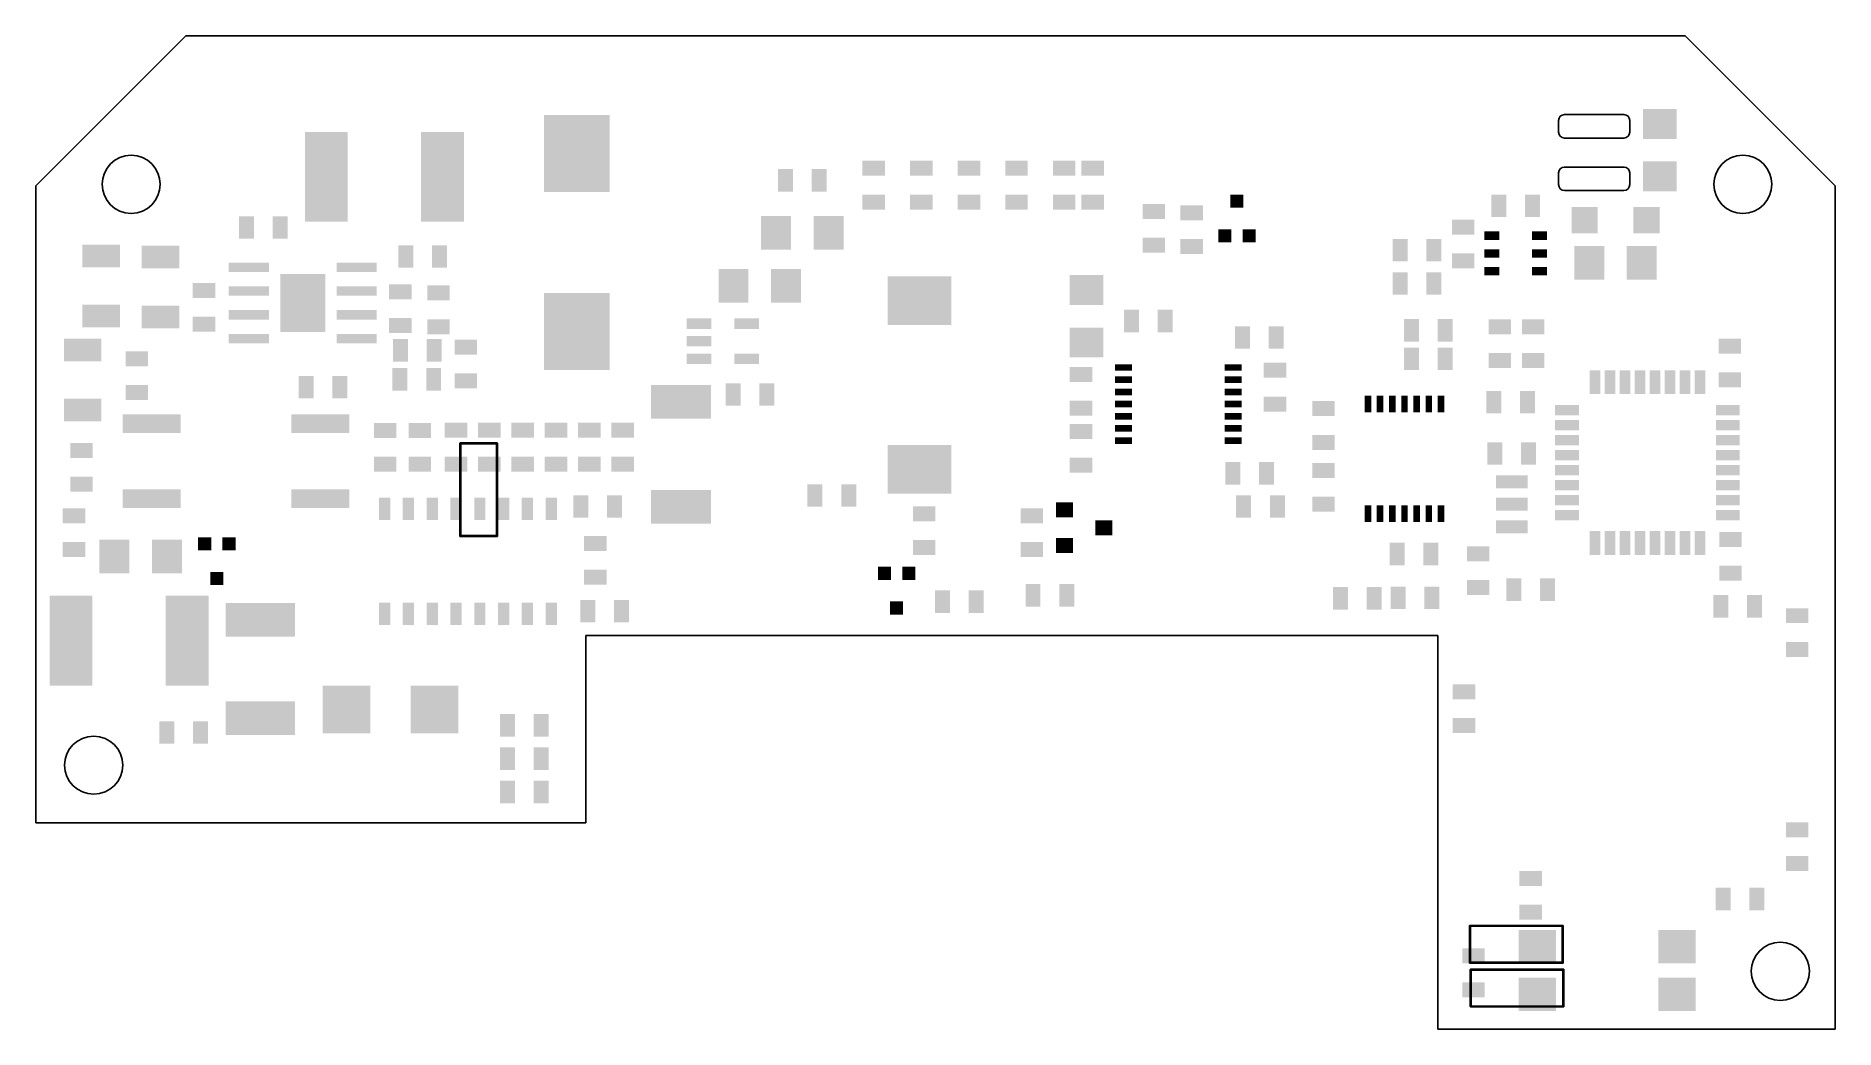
# Model space of a CAD drawing. Extents: x 0 to 96, y -11 to 42.
import ezdxf

# ---------------------------------------------------------------- set-up
doc = ezdxf.new("R2010")
doc.units = 0
for name, color, linetype in [('20', 53, 'CONTINUOUS'), ('31', 253, 'CONTINUOUS'), ('40', 141, 'CONTINUOUS')]:
    doc.layers.add(name, color=color, linetype=linetype)

# ---------------------------------------------------------------- blocks, each defined once
blk = doc.blocks.new('RECT')
blk.add_solid([(-0.5, -0.5), (0.5, -0.5), (-0.5, 0.5), (0.5, 0.5)])
blk = doc.blocks.new('RECT608000X200000R50')
blk.add_lwpolyline([(1.9, -0.3125), (1.9, 0.3125, 0.4142), (1.5875, 0.625), (-1.5875, 0.625, 0.4142), (-1.9, 0.3125), (-1.9, -0.3125, 0.4142), (-1.5875, -0.625), (1.5875, -0.625, 0.4142)], format="xyb", close=True)

msp = doc.modelspace()

# ---------------------------------------------------------------- linework, layer by layer
at = {"layer": '20'}
for p, q in [((7.9972, 41.9972), (0, 34)), ((88.0028, 41.9972), (7.9972, 41.9972)), ((96, 34), (88.0028, 41.9972)), ((0, 34), (0, 0)), ((96, -11), (96, 34)), ((29.35, 0), (29.35, 10)), ((29.35, 10), (74.81, 10)), ((74.81, 10), (74.81, -11)), ((0, 0), (29.35, 0)), ((74.81, -11), (96, -11))]:
    msp.add_line(p, q, dxfattribs=at)
for centre in [(5.08, 34.08), (91.08, 34.08), (3.08, 3.08), (93.08, -7.92)]:
    msp.add_circle(centre, 1.55, dxfattribs=at)
at = {"layer": '40'}
for points in [[(22.6136, 20.253), (22.6136, 15.307, 1), (22.6644, 15.307), (22.6644, 20.253, 1)], [(24.605, 20.2784), (22.639, 20.2784, 1), (22.639, 20.2276), (24.605, 20.2276, 1)], [(24.6304, 15.307), (24.6304, 20.253, 1), (24.5796, 20.253), (24.5796, 15.307, 1)], [(22.639, 15.2816), (24.605, 15.2816, 1), (24.605, 15.3324), (22.639, 15.3324, 1)], [(81.467, -5.4686), (76.521, -5.4686, 1), (76.521, -5.5194), (81.467, -5.5194, 1)], [(76.4956, -5.494), (76.4956, -7.46, 1), (76.5464, -7.46), (76.5464, -5.494, 1)], [(81.4924, -7.46), (81.4924, -5.494, 1), (81.4416, -5.494), (81.4416, -7.46, 1)], [(76.521, -7.4854), (81.467, -7.4854, 1), (81.467, -7.4346), (76.521, -7.4346, 1)], [(81.5051, -7.8054), (76.5591, -7.8054, 1), (76.5591, -7.8562), (81.5051, -7.8562, 1)], [(76.5337, -7.8308), (76.5337, -9.7968, 1), (76.5845, -9.7968), (76.5845, -7.8308, 1)], [(81.5305, -9.7968), (81.5305, -7.8308, 1), (81.4797, -7.8308), (81.4797, -9.7968, 1)], [(76.5591, -9.8222), (81.5051, -9.8222, 1), (81.5051, -9.7714), (76.5591, -9.7714, 1)]]:
    msp.add_lwpolyline(points, format="xyb", close=True, dxfattribs=at)

# ---------------------------------------------------------------- block references
at = {"layer": '31'}
for p, xscale, yscale, rotation in [((28.8671, 35.7253), 3.5, 4.1, 180), ((86.6521, 37.3029), 1.6, 1.8, 270), ((15.4928, 34.4805), 2.286, 4.8, 180), ((21.6928, 34.4805), 2.286, 4.8, 180), ((44.704, 34.936), 0.8, 1.2, 90), ((47.244, 34.936), 0.8, 1.2, 90), ((49.784, 34.936), 0.8, 1.2, 90), ((52.324, 34.936), 0.8, 1.2, 90), ((54.864, 34.936), 0.8, 1.2, 90), ((56.388, 34.936), 0.8, 1.2, 90), ((86.6521, 34.5029), 1.6, 1.8, 270), ((44.704, 33.136), 0.8, 1.2, 90), ((47.244, 33.136), 0.8, 1.2, 90), ((49.784, 33.136), 0.8, 1.2, 90), ((52.324, 33.136), 0.8, 1.2, 90), ((54.864, 33.136), 0.8, 1.2, 90), ((56.388, 33.136), 0.8, 1.2, 90), ((59.6519, 32.6246), 0.8, 1.2, 90), ((61.6712, 32.5611), 0.8, 1.2, 90), ((39.494, 31.496), 1.6, 1.8, 180), ((42.294, 31.496), 1.6, 1.8, 180), ((76.1619, 31.7991), 0.8, 1.2, 90), ((3.4798, 30.2512), 1.2, 2, 270), ((6.6421, 30.2004), 1.2, 2, 270), ((59.6519, 30.8246), 0.8, 1.2, 90), ((61.6712, 30.7611), 0.8, 1.2, 90), ((77.6809, 31.3411), 0.45, 0.8, 270), ((80.2309, 31.3411), 0.45, 0.8, 270), ((11.3617, 29.6545), 0.5, 2.15, 270), ((17.1117, 29.6545), 0.5, 2.15, 270), ((76.1619, 29.9991), 0.8, 1.2, 90), ((77.6809, 30.3911), 0.45, 0.8, 270), ((80.2309, 30.3911), 0.45, 0.8, 270), ((8.9667, 28.4099), 0.8, 1.2, 90), ((14.2367, 27.7495), 3.1, 2.4, 90), ((47.1424, 27.868), 2.6, 3.4, 270), ((56.0578, 28.4383), 1.6, 1.8, 90), ((72.7981, 28.7909), 0.8, 1.2, 180), ((74.5981, 28.7909), 0.8, 1.2, 180), ((77.6809, 29.4411), 0.45, 0.8, 270), ((80.2309, 29.4411), 0.45, 0.8, 270), ((11.3617, 28.3845), 0.5, 2.15, 270), ((17.1117, 28.3845), 0.5, 2.15, 270), ((19.4437, 28.3447), 0.8, 1.2, 270), ((21.4757, 28.2812), 0.8, 1.2, 270), ((28.8671, 26.2253), 3.5, 4.1, 180), ((3.4798, 27.0512), 1.2, 2, 270), ((6.6421, 27.0004), 1.2, 2, 270), ((8.9667, 26.6099), 0.8, 1.2, 90), ((11.3617, 27.1145), 0.5, 2.15, 270), ((17.1117, 27.1145), 0.5, 2.15, 270), ((19.4437, 26.5447), 0.8, 1.2, 270), ((21.4757, 26.4812), 0.8, 1.2, 270), ((58.4598, 26.7843), 0.8, 1.2, 180), ((60.2598, 26.7843), 0.8, 1.2, 180), ((11.3617, 25.8445), 0.5, 2.15, 270), ((17.1117, 25.8445), 0.5, 2.15, 270), ((56.0578, 25.6383), 1.6, 1.8, 90), ((64.378, 25.908), 0.8, 1.2, 180), ((66.178, 25.908), 0.8, 1.2, 180), ((78.1177, 26.4778), 0.8, 1.2, 90), ((79.8957, 26.4778), 0.8, 1.2, 90), ((2.4892, 25.2347), 1.2, 2, 270), ((5.3848, 24.7633), 0.8, 1.2, 270), ((22.9362, 25.3856), 0.8, 1.2, 270), ((78.1177, 24.6778), 0.8, 1.2, 90), ((79.8957, 24.6778), 0.8, 1.2, 90), ((90.3859, 25.4491), 0.8, 1.2, 270), ((55.7657, 23.9378), 0.8, 1.2, 270), ((58.035, 24.302), 0.35, 0.9, 270), ((63.885, 24.302), 0.35, 0.9, 90), ((66.1162, 24.1537), 0.8, 1.2, 270), ((90.3859, 23.6491), 0.8, 1.2, 270), ((5.3848, 22.9633), 0.8, 1.2, 270), ((14.4162, 23.2537), 0.8, 1.2, 180), ((16.2162, 23.2537), 0.8, 1.2, 180), ((22.9362, 23.5856), 0.8, 1.2, 270), ((34.417, 22.4723), 1.8, 3.2, 270), ((37.2, 22.86), 0.8, 1.2, 180), ((39, 22.86), 0.8, 1.2, 180), ((58.035, 23.652), 0.35, 0.9, 270), ((58.035, 23.002), 0.35, 0.9, 270), ((63.885, 23.652), 0.35, 0.9, 90), ((63.885, 23.002), 0.35, 0.9, 90), ((77.7892, 22.4536), 0.8, 1.2, 180), ((79.5892, 22.4536), 0.8, 1.2, 180), ((2.4892, 22.0347), 1.2, 2, 270), ((55.7657, 22.1378), 0.8, 1.2, 270), ((58.035, 22.352), 0.35, 0.9, 270), ((63.885, 22.352), 0.35, 0.9, 90), ((66.1162, 22.3537), 0.8, 1.2, 270), ((68.707, 22.109), 0.8, 1.2, 270), ((71.075, 22.356), 0.35, 0.9, 180), ((71.725, 22.356), 0.35, 0.9, 180), ((72.375, 22.356), 0.35, 0.9, 180), ((73.025, 22.356), 0.35, 0.9, 180), ((73.675, 22.356), 0.35, 0.9, 180), ((74.325, 22.356), 0.35, 0.9, 180), ((74.975, 22.356), 0.35, 0.9, 180), ((18.6309, 20.9406), 0.8, 1.2, 90), ((20.4851, 20.9406), 0.8, 1.2, 90), ((22.4155, 20.9533), 0.8, 1.2, 90), ((24.1935, 20.9533), 0.8, 1.2, 90), ((25.9715, 20.9533), 0.8, 1.2, 90), ((27.7495, 20.9533), 0.8, 1.2, 90), ((29.5275, 20.9533), 0.8, 1.2, 90), ((31.3055, 20.9533), 0.8, 1.2, 90), ((55.7657, 20.8898), 0.8, 1.2, 90), ((58.035, 21.702), 0.35, 0.9, 270), ((58.035, 21.052), 0.35, 0.9, 270), ((63.885, 21.702), 0.35, 0.9, 90), ((63.885, 21.052), 0.35, 0.9, 90), ((2.4257, 19.8738), 0.8, 1.2, 270), ((47.1424, 18.868), 2.6, 3.4, 270), ((58.035, 20.402), 0.35, 0.9, 270), ((63.885, 20.402), 0.35, 0.9, 90), ((68.707, 20.309), 0.8, 1.2, 270), ((18.6309, 19.1406), 0.8, 1.2, 90), ((20.4851, 19.1406), 0.8, 1.2, 90), ((22.4155, 19.1533), 0.8, 1.2, 90), ((24.1935, 19.1533), 0.8, 1.2, 90), ((25.9715, 19.1533), 0.8, 1.2, 90), ((27.7495, 19.1533), 0.8, 1.2, 90), ((29.5275, 19.1533), 0.8, 1.2, 90), ((31.3055, 19.1533), 0.8, 1.2, 90), ((55.7657, 19.0898), 0.8, 1.2, 90), ((68.707, 18.807), 0.8, 1.2, 90), ((2.4257, 18.0738), 0.8, 1.2, 270), ((78.7527, 18.2053), 0.7, 1.7, 90), ((18.6055, 16.7573), 0.6, 1.2, 180), ((19.8755, 16.7573), 0.6, 1.2, 180), ((21.1455, 16.7573), 0.6, 1.2, 180), ((22.4155, 16.7573), 0.6, 1.2, 180), ((23.6855, 16.7573), 0.6, 1.2, 180), ((24.9555, 16.7573), 0.6, 1.2, 180), ((26.2255, 16.7573), 0.6, 1.2, 180), ((27.4955, 16.7573), 0.6, 1.2, 180), ((34.417, 16.8723), 1.8, 3.2, 270), ((41.5688, 17.4752), 0.8, 1.2, 180), ((43.3688, 17.4752), 0.8, 1.2, 180), ((68.707, 17.007), 0.8, 1.2, 90), ((78.7527, 17.0053), 0.7, 1.7, 90), ((2.032, 16.394), 0.8, 1.2, 90), ((47.3964, 16.4956), 0.8, 1.2, 90), ((53.1379, 16.3931), 0.8, 1.2, 90), ((54.8809, 16.7019), 0.8, 0.9, 270), ((56.9809, 15.7519), 0.8, 0.9, 270), ((78.7527, 15.8053), 0.7, 1.7, 90), ((90.424, 15.124), 0.8, 1.2, 90), ((2.032, 14.594), 0.8, 1.2, 90), ((9.002, 14.895), 0.7, 0.7, 180), ((10.302, 14.895), 0.7, 0.7, 180), ((29.845, 14.9081), 0.8, 1.2, 90), ((47.3964, 14.6956), 0.8, 1.2, 90), ((53.1379, 14.5931), 0.8, 1.2, 90), ((54.8809, 14.8019), 0.8, 0.9, 270), ((72.633, 14.351), 0.8, 1.2, 180), ((74.433, 14.351), 0.8, 1.2, 180), ((76.962, 14.362), 0.8, 1.2, 90), ((29.845, 13.1081), 0.8, 1.2, 90), ((45.2732, 13.3202), 0.7, 0.7, 180), ((46.5732, 13.3202), 0.7, 0.7, 180), ((90.424, 13.324), 0.8, 1.2, 90), ((9.652, 13.045), 0.7, 0.7, 180), ((53.2029, 12.1479), 0.8, 1.2, 180), ((55.0029, 12.1479), 0.8, 1.2, 180), ((69.6104, 11.9888), 0.8, 1.2, 180), ((71.4104, 11.9888), 0.8, 1.2, 180), ((72.6838, 12.0142), 0.8, 1.2, 180), ((74.4838, 12.0142), 0.8, 1.2, 180), ((76.962, 12.562), 0.8, 1.2, 90), ((78.856, 12.446), 0.8, 1.2, 180), ((80.656, 12.446), 0.8, 1.2, 180), ((11.9761, 10.8423), 1.8, 3.7, 270), ((18.6055, 11.1573), 0.6, 1.2, 180), ((19.8755, 11.1573), 0.6, 1.2, 180), ((21.1455, 11.1573), 0.6, 1.2, 180), ((22.4155, 11.1573), 0.6, 1.2, 180), ((23.6855, 11.1573), 0.6, 1.2, 180), ((24.9555, 11.1573), 0.6, 1.2, 180), ((26.2255, 11.1573), 0.6, 1.2, 180), ((27.4955, 11.1573), 0.6, 1.2, 180), ((45.9232, 11.4702), 0.7, 0.7, 180), ((48.376, 11.811), 0.8, 1.2, 180), ((50.176, 11.811), 0.8, 1.2, 180), ((93.98, 11.06), 0.8, 1.2, 90), ((93.98, 9.26), 0.8, 1.2, 90), ((21.2725, 6.0579), 2.54, 2.54, 180), ((76.2, 6.996), 0.8, 1.2, 90), ((11.9761, 5.5923), 1.8, 3.7, 270), ((76.2, 5.196), 0.8, 1.2, 90), ((25.1604, 1.651), 0.8, 1.2, 180), ((26.9604, 1.651), 0.8, 1.2, 180), ((93.98, -0.37), 0.8, 1.2, 90), ((93.98, -2.17), 0.8, 1.2, 90), ((79.756, -2.9608), 0.8, 1.2, 270), ((90.032, -4.064), 0.8, 1.2, 180), ((91.832, -4.064), 0.8, 1.2, 180), ((79.756, -4.7608), 0.8, 1.2, 270), ((80.119, -6.604), 1.78, 2, 270), ((87.569, -6.604), 1.78, 2, 90), ((76.708, -7.101), 0.8, 1.2, 270), ((76.708, -8.901), 0.8, 1.2, 270), ((80.119, -9.144), 1.78, 2, 270), ((87.569, -9.144), 1.78, 2, 90)]:
    msp.add_blockref('RECT', p, dxfattribs=dict(at, xscale=xscale, yscale=yscale, rotation=rotation))
at = {"layer": '31', "rotation": 180}
for p in [(83.1469, 37.1759), (83.1469, 34.3759)]:
    msp.add_blockref('RECT608000X200000R50', p, dxfattribs=at)
at = {"layer": '31'}
for p, xscale, yscale in [((39.994, 34.29), 0.8, 1.2), ((41.794, 34.29), 0.8, 1.2), ((64.0842, 33.183), 0.7, 0.7), ((78.0559, 32.9311), 0.8, 1.2), ((79.8559, 32.9311), 0.8, 1.2), ((82.6389, 32.1691), 1.397, 1.397), ((85.9409, 32.1691), 1.397, 1.397), ((11.2311, 31.7759), 0.8, 1.2), ((13.0311, 31.7759), 0.8, 1.2), ((63.4342, 31.333), 0.7, 0.7), ((64.7342, 31.333), 0.7, 0.7), ((19.7375, 30.226), 0.8, 1.2), ((21.5375, 30.226), 0.8, 1.2), ((72.7981, 30.5689), 0.8, 1.2), ((74.5981, 30.5689), 0.8, 1.2), ((82.8899, 29.8831), 1.6, 1.8), ((85.6899, 29.8831), 1.6, 1.8), ((37.2207, 28.6639), 1.6, 1.8), ((40.0207, 28.6639), 1.6, 1.8), ((35.3822, 26.6446), 1.3208, 0.5588), ((37.9222, 26.6446), 1.3208, 0.5588), ((73.395, 26.289), 0.8, 1.2), ((75.195, 26.289), 0.8, 1.2), ((35.3822, 25.7048), 1.3208, 0.5588), ((19.4454, 25.2222), 0.8, 1.2), ((21.2454, 25.2222), 0.8, 1.2), ((35.3822, 24.765), 1.3208, 0.5588), ((37.9222, 24.765), 1.3208, 0.5588), ((73.395, 24.765), 0.8, 1.2), ((75.195, 24.765), 0.8, 1.2), ((19.4213, 23.6748), 0.8, 1.2), ((21.2213, 23.6748), 0.8, 1.2), ((83.1917, 23.5204), 0.5588, 1.27), ((83.9917, 23.5204), 0.5588, 1.27), ((84.7917, 23.5204), 0.5588, 1.27), ((85.5917, 23.5204), 0.5588, 1.27), ((86.3917, 23.5204), 0.5588, 1.27), ((87.1917, 23.5204), 0.5588, 1.27), ((87.9917, 23.5204), 0.5588, 1.27), ((88.7917, 23.5204), 0.5588, 1.27), ((81.6991, 22.0278), 1.27, 0.5588), ((90.2843, 22.0278), 1.27, 0.5588), ((81.6991, 21.2278), 1.27, 0.5588), ((90.2843, 21.2278), 1.27, 0.5588), ((77.84, 19.7104), 0.8, 1.2), ((79.64, 19.7104), 0.8, 1.2), ((81.6991, 20.4278), 1.27, 0.5588), ((90.2843, 20.4278), 1.27, 0.5588), ((63.87, 18.6563), 0.8, 1.2), ((65.67, 18.6563), 0.8, 1.2), ((81.6991, 19.6278), 1.27, 0.5588), ((90.2843, 19.6278), 1.27, 0.5588), ((81.6991, 18.8278), 1.27, 0.5588), ((81.6991, 18.0278), 1.27, 0.5588), ((90.2843, 18.8278), 1.27, 0.5588), ((90.2843, 18.0278), 1.27, 0.5588), ((29.072, 16.891), 0.8, 1.2), ((30.872, 16.891), 0.8, 1.2), ((64.4415, 16.891), 0.8, 1.2), ((66.2415, 16.891), 0.8, 1.2), ((81.6991, 17.2278), 1.27, 0.5588), ((90.2843, 17.2278), 1.27, 0.5588), ((71.075, 16.506), 0.35, 0.9), ((71.725, 16.506), 0.35, 0.9), ((72.375, 16.506), 0.35, 0.9), ((73.025, 16.506), 0.35, 0.9), ((73.675, 16.506), 0.35, 0.9), ((74.325, 16.506), 0.35, 0.9), ((74.975, 16.506), 0.35, 0.9), ((81.6991, 16.4278), 1.27, 0.5588), ((90.2843, 16.4278), 1.27, 0.5588), ((83.1917, 14.9352), 0.5588, 1.27), ((83.9917, 14.9352), 0.5588, 1.27), ((84.7917, 14.9352), 0.5588, 1.27), ((85.5917, 14.9352), 0.5588, 1.27), ((86.3917, 14.9352), 0.5588, 1.27), ((87.1917, 14.9352), 0.5588, 1.27), ((87.9917, 14.9352), 0.5588, 1.27), ((88.7917, 14.9352), 0.5588, 1.27), ((4.188, 14.224), 1.6, 1.8), ((6.988, 14.224), 1.6, 1.8), ((1.8657, 9.7282), 2.286, 4.8), ((8.0657, 9.7282), 2.286, 4.8), ((29.453, 11.303), 0.8, 1.2), ((31.253, 11.303), 0.8, 1.2), ((89.905, 11.557), 0.8, 1.2), ((91.705, 11.557), 0.8, 1.2), ((16.5735, 6.0579), 2.54, 2.54), ((25.1604, 5.207), 0.8, 1.2), ((26.9604, 5.207), 0.8, 1.2), ((6.974, 4.826), 0.8, 1.2), ((8.774, 4.826), 0.8, 1.2), ((25.1604, 3.429), 0.8, 1.2), ((26.9604, 3.429), 0.8, 1.2)]:
    msp.add_blockref('RECT', p, dxfattribs=dict(at, xscale=xscale, yscale=yscale))
at = {"layer": '31', "yscale": 3.1, "rotation": 270}
for p in [(6.168, 21.304), (15.168, 21.304), (6.168, 17.304), (15.168, 17.304)]:
    msp.add_blockref('RECT', p, dxfattribs=at)

doc.saveas('drawing.dxf')
